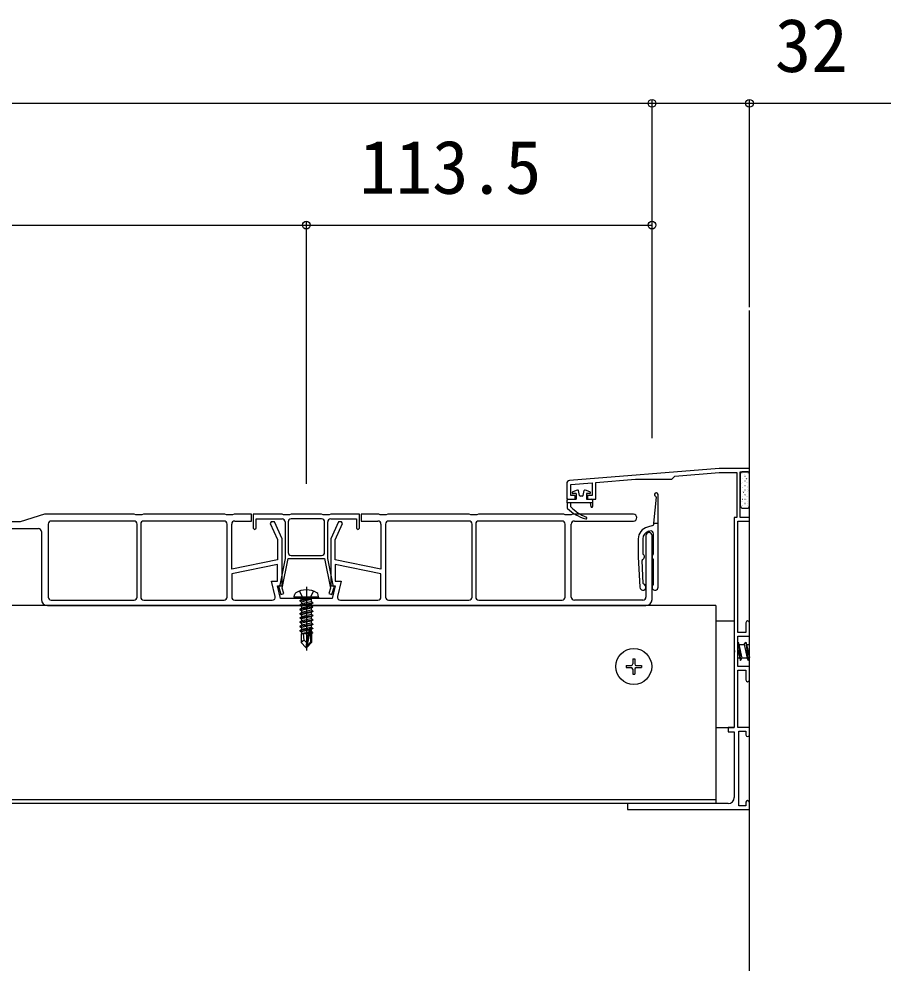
# Model space of a CAD drawing. Units: millimetres, scale not verified. Extents: x -1050 to 1050, y -1578 to 1569.
# Drawn here: x 60.5 to 346.8, y 756.5 to 1069.2 of the extents above; entities that cross this region are included whole.
import ezdxf
from ezdxf.enums import TextEntityAlignment as Align

# ---------------------------------------------------------------- set-up
doc = ezdxf.new("R2010")
doc.units = ezdxf.units.MM
doc.header["$LTSCALE"] = 8
for name, color, linetype in [('0-2_YKK_11', 7, 'Continuous'), ('0-3_YKK_12', 2, 'Continuous'), ('0-4_YKK_13', 4, 'Continuous'), ('0-5_YKK_D', 6, 'Continuous'), ('0-7_YSS_K', 3, 'Continuous')]:
    doc.layers.add(name, color=color, linetype=linetype)
doc.styles.add('ＭＳ ゴシック', font='')
doc.styles.get('ＭＳ ゴシック').set_extended_font_data('MS Gothic')

msp = doc.modelspace()

# ---------------------------------------------------------------- linework, layer by layer
at = {"layer": '0-2_YKK_11'}
for p, q in [((290.326, 921.5), (241.247, 917.574)), ((98.226, 904.3), (71.026, 904.3)), ((127.826, 904.3), (101.426, 904.3)), ((148.826, 904), (148.826, 894)), ((160.826, 894), (160.826, 904)), ((208.226, 904.3), (181.826, 904.3)), ((238.826, 904.3), (211.426, 904.3)), ((242.826, 904.3), (262.226, 904.3)), ((44.326, 901.8), (66.826, 901.8)), ((67.826, 900.8), (67.826, 878.5)), ((70.026, 903.3), (70.026, 879.3)), ((99.226, 879.3), (99.226, 903.3)), ((100.426, 903.3), (100.426, 879.3)), ((128.826, 879.3), (128.826, 903.3)), ((180.826, 903.3), (180.826, 879.3)), ((209.226, 879.3), (209.226, 903.3)), ((210.426, 903.3), (210.426, 879.3)), ((239.826, 879.3), (239.826, 903.3)), ((241.826, 879.3), (241.826, 903.3)), ((266.326, 899.5), (266.326, 879.3)), ((268.326, 878.5), (268.326, 899.5)), ((149.826, 893), (159.826, 893)), ((179.326, 879.3), (179.326, 886.97)), ((69.826, 876.5), (266.326, 876.5)), ((71.026, 878.3), (98.226, 878.3)), ((101.426, 878.3), (127.826, 878.3)), ((131.326, 878.3), (143.637, 878.3)), ((166.015, 878.3), (178.326, 878.3)), ((181.826, 878.3), (208.226, 878.3)), ((211.426, 878.3), (238.826, 878.3)), ((265.326, 878.3), (242.826, 878.3))]:
    msp.add_line(p, q, dxfattribs=at)
for points in [[(240.326, 916.577), (240.326, 911.5), (243.126, 911.5), (243.126, 912.7), (241.626, 912.7), (241.626, 916.3), (248.626, 916.86), (248.626, 912.7), (247.126, 912.7), (247.126, 911.5), (249.826, 911.5), (249.826, 916.956), (262.878, 918), (274.826, 918), (275.865, 919.039), (290.378, 920.2), (296.126, 920.2), (296.126, 905.5), (295.326, 905.5), (295.326, 861.958), (295.446, 861.775), (295.446, 861.225), (295.326, 861.042), (295.326, 836.5), (293.326, 836.5), (293.326, 835), (295.326, 835), (295.326, 813.5)], [(299.126, 870.9), (299.126, 867.7), (296.526, 867.7), (296.526, 904.3), (300.326, 904.3), (300.326, 905.5), (297.326, 905.5), (297.326, 920.5), (300.326, 920.5), (300.326, 921.5), (290.326, 921.5)], [(131.326, 904.3), (136.826, 904.3), (136.826, 906.5), (131.076, 906.5), (130.576, 906.35), (128.576, 906.35), (128.076, 906.5), (101.326, 906.5), (100.826, 906.35), (98.826, 906.35), (98.326, 906.5), (68.826, 906.5), (60.826, 904), (50.846, 904), (50.586, 903.85), (50.066, 903.85), (49.807, 904), (45.846, 904), (45.586, 903.85), (45.066, 903.85), (44.807, 904), (43.326, 904)], [(179.326, 903.3), (179.326, 888.5), (164.326, 891.5), (164.326, 898.165), (166.726, 903.455), (166.375, 904), (165.326, 904), (162.826, 898.489), (162.826, 883), (164.326, 883), (163.326, 878.8), (155.346, 878.8), (155.086, 878.65), (154.566, 878.65), (154.307, 878.8), (146.326, 878.8), (145.326, 883), (146.826, 883), (146.826, 898.5), (144.326, 904), (143.277, 904), (142.926, 903.455), (145.326, 898.175), (145.326, 891.5), (130.326, 888.5), (130.326, 903.3)], [(162.826, 905), (171.326, 905), (171.326, 902), (171.826, 901.5), (172.326, 902), (172.326, 906.5), (162.826, 906.5), (162.326, 906.35), (160.326, 906.35), (159.826, 906.5), (149.826, 906.5), (149.326, 906.35), (147.326, 906.35), (146.826, 906.5), (137.326, 906.5), (137.326, 902), (137.826, 901.5), (138.326, 902), (138.326, 905), (146.826, 905)], [(147.826, 904), (147.826, 892), (146.063, 883.183), (145.9, 882.972), (145.74, 882.611), (146.446, 880.162), (147.407, 880.438), (146.891, 882.226), (148.846, 892), (160.806, 892), (162.761, 882.226), (162.246, 880.438), (163.207, 880.162), (163.913, 882.611), (163.752, 882.972), (163.59, 883.183), (161.826, 892), (161.826, 904)], [(159.826, 905), (154.826, 905), (149.826, 905)], [(262.226, 906.5), (242.326, 906.5), (241.826, 906.35), (239.826, 906.35), (239.326, 906.5), (211.326, 906.5), (210.826, 906.35), (208.826, 906.35), (208.326, 906.5), (181.576, 906.5), (181.076, 906.35), (179.076, 906.35), (178.576, 906.5), (172.826, 906.5), (172.826, 904.3), (178.326, 904.3)], [(145.326, 889.97), (130.326, 886.97), (130.326, 879.3)], [(144.61, 879.532), (143.427, 884.5), (145.326, 884.5), (145.326, 889.97)], [(179.326, 886.97), (164.326, 889.97), (164.326, 884.5), (166.225, 884.5), (165.042, 879.532)], [(300.326, 852.1), (300.326, 856.5), (296.526, 856.5), (296.526, 866.5), (300.326, 866.5), (300.326, 870.9)], [(300.326, 834.1), (300.326, 836.5), (296.526, 836.5), (296.526, 855.3), (299.126, 855.3), (299.126, 852.1)], [(299.126, 811.9), (299.126, 810.7), (296.826, 810.7), (296.826, 835.3), (299.126, 835.3), (299.126, 834.1)], [(293.326, 811.5), (260.326, 811.5), (260.326, 809.5), (300.326, 809.5), (300.326, 811.9)]]:
    msp.add_lwpolyline(points, dxfattribs=at)
for centre, radius, start, end in [((241.326, 916.577), 1, 94.57392, 179.99998), ((71.026, 903.3), 1, 90, 180), ((98.226, 903.3), 1, 0, 90), ((101.426, 903.3), 1, 90, 180), ((127.826, 903.3), 1, 360, 90), ((131.326, 903.3), 1, 90, 180), ((146.826, 904), 1, 0, 90), ((149.826, 904), 1, 90, 180), ((159.826, 904), 1, 0, 90), ((162.826, 904), 1, 90, 180), ((178.326, 903.3), 1, 0, 90), ((181.826, 903.3), 1, 90, 180), ((208.226, 903.3), 1, 0, 90), ((211.426, 903.3), 1, 90, 180), ((238.826, 903.3), 1, 0, 90), ((242.826, 903.3), 1, 90, 180), ((262.226, 905.4), 1.1, 270, 90), ((66.826, 900.8), 1, 0, 90), ((267.326, 899.5), 1, 0, 180), ((149.826, 894), 1, 180, 270), ((159.826, 894), 1, 270, 0), ((71.026, 879.3), 1, 180, 270), ((98.226, 879.3), 1, 270, 0), ((101.426, 879.3), 1, 180, 270), ((127.826, 879.3), 1, 270, 360), ((131.326, 879.3), 1, 180, 270), ((143.637, 879.3), 1, 270, 13.3925), ((166.015, 879.3), 1, 166.6075, 270), ((178.326, 879.3), 1, 270, 0), ((181.826, 879.3), 1, 180, 270), ((208.226, 879.3), 1, 270, 0), ((211.426, 879.3), 1, 180, 270), ((238.826, 879.3), 1, 270, 0), ((242.826, 879.3), 1, 180, 270), ((265.326, 879.3), 1, 270, 0), ((69.826, 878.5), 2, 180, 270), ((266.326, 878.5), 2, 270, 0), ((299.726, 870.9), 0.6, 90.00001, 179.99999), ((299.726, 870.9), 0.6, 0.00001, 89.99999), ((299.726, 852.1), 0.6, 180.00001, 269.99999), ((299.726, 852.1), 0.6, 270.00001, 359.99999), ((299.726, 834.1), 0.6, 180.00001, 269.99999), ((299.726, 834.1), 0.6, 270.00001, 359.99999), ((293.326, 813.5), 2, 270.00001, 359.99999), ((299.726, 811.9), 0.6, 90.00001, 179.99999), ((299.726, 811.9), 0.6, 0.00001, 89.99999)]:
    msp.add_arc(centre, radius, start, end, dxfattribs=at)
at = {"layer": '0-3_YKK_12'}
for p, q in [((289.326, 876.5), (-197.674, 876.5)), ((289.326, 876.5), (289.326, 811.5)), ((289.326, 812.7), (-197.674, 812.7)), ((289.326, 811.5), (-197.674, 811.5))]:
    msp.add_line(p, q, dxfattribs=at)
at = {"layer": '0-4_YKK_13'}
for p, q in [((297.326, 919.7), (297.326, 909.3)), ((299.526, 920.5), (298.126, 920.5)), ((298.134, 919.812), (298.159, 919.812)), ((298.571, 919.588), (298.575, 919.59)), ((299.654, 919.812), (299.679, 919.812)), ((299.966, 920.082), (299.971, 920.084)), ((300.326, 909.3), (300.326, 919.7)), ((297.326, 919.005), (297.351, 919.005)), ((297.326, 917.51), (297.351, 917.51)), ((297.499, 917.788), (297.503, 917.789)), ((297.822, 916.482), (297.826, 916.483)), ((298.134, 918.317), (298.159, 918.317)), ((298.134, 916.822), (298.159, 916.822)), ((298.846, 919.005), (298.871, 919.005)), ((298.846, 917.51), (298.871, 917.51)), ((298.894, 918.282), (298.898, 918.283)), ((299.193, 916.967), (299.198, 916.969)), ((299.285, 918.229), (299.327, 918.256)), ((299.654, 918.317), (299.679, 918.317)), ((299.654, 916.822), (299.679, 916.822)), ((300.188, 916.867), (300.229, 916.895)), ((300.265, 918.767), (300.27, 918.769)), ((243.747, 914.472), (242.311, 913.877)), ((243.426, 913.3), (242.426, 913.3)), ((243.426, 913.3), (243.426, 911.5)), ((244.567, 912.722), (244.151, 914.273)), ((245.686, 912.722), (246.101, 914.273)), ((247.941, 913.877), (246.506, 914.472)), ((247.826, 913.3), (246.826, 913.3)), ((246.826, 913.3), (246.826, 911.5)), ((297.326, 916.015), (297.351, 916.015)), ((297.326, 914.52), (297.351, 914.52)), ((298.121, 915.167), (298.126, 915.169)), ((298.134, 915.327), (298.159, 915.327)), ((298.134, 913.832), (298.159, 913.832)), ((298.401, 913.726), (298.443, 913.753)), ((298.609, 913.92), (298.614, 913.921)), ((298.843, 915.977), (298.885, 916.005)), ((298.846, 916.015), (298.871, 916.015)), ((298.846, 914.52), (298.871, 914.52)), ((299.654, 915.327), (299.679, 915.327)), ((299.654, 913.832), (299.679, 913.832)), ((299.681, 915.72), (299.686, 915.721)), ((299.746, 914.616), (299.787, 914.643)), ((300.004, 914.414), (300.009, 914.415)), ((300.304, 913.099), (300.308, 913.101)), ((240.426, 910.3), (240.426, 908.63)), ((240.726, 911.5), (243.426, 911.5)), ((241.626, 909), (241.626, 910.3)), ((245.396, 912.5), (244.856, 912.5)), ((246.826, 911.5), (248.526, 911.5)), ((248.026, 910.3), (248.23, 909.052)), ((248.826, 911.2), (248.826, 909.1)), ((269.699, 912.099), (268.826, 903.568)), ((270.326, 882.568), (270.326, 912.968)), ((297.326, 913.025), (297.351, 913.025)), ((297.326, 911.53), (297.351, 911.53)), ((297.326, 910.035), (297.351, 910.035)), ((297.537, 912.119), (297.542, 912.121)), ((297.86, 910.813), (297.865, 910.815)), ((297.959, 911.474), (298, 911.502)), ((298.134, 912.337), (298.159, 912.337)), ((298.134, 910.842), (298.159, 910.842)), ((298.846, 913.025), (298.871, 913.025)), ((298.846, 911.53), (298.871, 911.53)), ((298.846, 910.035), (298.871, 910.035)), ((298.861, 910.112), (298.903, 910.14)), ((298.932, 912.613), (298.937, 912.615)), ((299.232, 911.299), (299.236, 911.301)), ((299.303, 912.364), (299.345, 912.392)), ((299.654, 912.337), (299.679, 912.337)), ((299.654, 910.842), (299.679, 910.842)), ((299.72, 910.051), (299.724, 910.053)), ((297.516, 909.222), (297.558, 909.25)), ((298.126, 908.5), (299.526, 908.5)), ((298.134, 909.347), (298.159, 909.347)), ((298.159, 909.499), (298.164, 909.501)), ((298.846, 908.54), (298.871, 908.54)), ((299.654, 909.347), (299.679, 909.347)), ((300.043, 908.745), (300.047, 908.747)), ((268.604, 902.808), (266.791, 902.322)), ((267.179, 900.913), (267.567, 901.017)), ((268.826, 903.568), (270.326, 903.568)), ((268.826, 903.568), (268.826, 903.098)), ((263.826, 898.459), (263.826, 892.568)), ((265.326, 898.499), (265.326, 893.543)), ((268.826, 893.543), (268.826, 900.051)), ((263.826, 892.568), (264.328, 882.518)), ((265.466, 883.776), (265.087, 891.38)), ((268.826, 883.543), (268.826, 891.593)), ((154.826, 882.7), (154.826, 861.8)), ((150.826, 879.3), (150.968, 880.102)), ((158.826, 879.3), (150.826, 879.3)), ((150.826, 879.3), (150.914, 878.8)), ((158.738, 878.8), (150.914, 878.8)), ((152.726, 878.15), (156.326, 878.75)), ((156.326, 878.75), (153.276, 878.468)), ((156.326, 878.75), (156.326, 878.65)), ((158.826, 879.3), (158.685, 880.102)), ((158.826, 879.3), (158.738, 878.8)), ((156.326, 878.65), (152.726, 878.05)), ((152.726, 878.15), (153.276, 878.468)), ((152.726, 878.15), (152.726, 878.05)), ((152.726, 878.15), (152.726, 878.05)), ((152.726, 878.05), (153.276, 877.732)), ((152.726, 876.75), (156.926, 877.45)), ((156.926, 877.35), (152.726, 876.65)), ((152.726, 876.75), (153.276, 877.068)), ((152.726, 876.75), (152.726, 876.65)), ((152.726, 876.65), (153.276, 876.332)), ((152.726, 875.35), (156.926, 876.05)), ((156.926, 875.95), (152.726, 875.25)), ((152.726, 875.35), (153.276, 875.668)), ((153.276, 877.732), (156.326, 878.65)), ((153.276, 878.6), (153.276, 878.468)), ((156.376, 877.768), (153.276, 877.068)), ((153.276, 877.732), (153.276, 877.068)), ((156.376, 877.032), (153.276, 876.332)), ((156.376, 876.368), (153.276, 875.668)), ((153.276, 876.332), (153.276, 875.668)), ((156.376, 878.6), (156.376, 877.768)), ((156.926, 877.45), (156.376, 877.768)), ((156.926, 877.35), (156.376, 877.032)), ((156.376, 877.032), (156.376, 876.368)), ((156.926, 876.05), (156.376, 876.368)), ((156.376, 875.632), (156.376, 874.968)), ((156.926, 877.45), (156.926, 877.35)), ((156.926, 876.05), (156.926, 875.95)), ((152.726, 875.35), (152.726, 875.25)), ((152.726, 875.25), (153.276, 874.932)), ((152.726, 873.95), (156.926, 874.65)), ((156.926, 874.55), (152.726, 873.85)), ((152.726, 873.95), (153.276, 874.268)), ((152.726, 873.95), (152.726, 873.85)), ((152.726, 873.85), (153.276, 873.532)), ((152.726, 872.55), (156.926, 873.25)), ((156.926, 873.15), (152.726, 872.45)), ((152.726, 872.55), (153.276, 872.868)), ((152.726, 872.55), (152.726, 872.45)), ((152.726, 872.45), (153.276, 872.132)), ((156.376, 874.968), (153.276, 874.268)), ((153.276, 874.932), (153.276, 874.268)), ((156.376, 873.568), (153.276, 872.868)), ((153.276, 873.532), (153.276, 872.868)), ((156.926, 874.65), (156.376, 874.968)), ((156.376, 874.232), (156.376, 873.568)), ((156.926, 873.25), (156.376, 873.568)), ((156.376, 872.832), (156.376, 872.168)), ((156.926, 874.65), (156.926, 874.55)), ((156.926, 873.25), (156.926, 873.15)), ((152.726, 871.15), (156.926, 871.85)), ((156.926, 871.75), (152.726, 871.05)), ((152.726, 871.15), (153.276, 871.468)), ((152.726, 871.15), (152.726, 871.05)), ((152.726, 871.05), (153.276, 870.732)), ((152.726, 869.75), (156.926, 870.45)), ((156.926, 870.35), (152.726, 869.65)), ((152.726, 869.75), (153.276, 870.068)), ((152.726, 869.75), (152.726, 869.65)), ((152.726, 869.65), (153.276, 869.332)), ((156.376, 872.168), (153.276, 871.468)), ((153.276, 872.132), (153.276, 871.468)), ((156.376, 870.768), (153.276, 870.068)), ((153.276, 870.732), (153.276, 870.068)), ((156.376, 869.368), (153.276, 868.668)), ((153.276, 869.332), (153.276, 868.668)), ((156.926, 871.85), (156.376, 872.168)), ((156.376, 871.432), (156.376, 870.768)), ((156.926, 870.45), (156.376, 870.768)), ((156.376, 870.032), (156.376, 869.368)), ((156.926, 869.05), (156.376, 869.368)), ((156.926, 871.85), (156.926, 871.75)), ((156.926, 870.45), (156.926, 870.35)), ((289.326, 871.5), (295.326, 871.5)), ((295.326, 871.5), (295.326, 836.5)), ((152.726, 868.35), (155.752, 868.854)), ((155.724, 868.75), (152.726, 868.25)), ((152.726, 868.35), (153.276, 868.668)), ((152.726, 868.35), (152.726, 868.25)), ((152.726, 868.25), (153.276, 867.932)), ((153.126, 867.2), (153.276, 867.268)), ((153.126, 867.2), (153.126, 864.35)), ((155.403, 867.2), (153.126, 867.2)), ((155.666, 868.472), (153.276, 867.932)), ((153.276, 867.932), (153.276, 867.268)), ((155.522, 867.775), (153.276, 867.268)), ((155.461, 867.483), (153.743, 867.2)), ((155.736, 868.807), (154.826, 864.422)), ((156.158, 868.923), (154.976, 863.224)), ((155.406, 867.216), (155.322, 867.2)), ((156.159, 868.922), (156.926, 869.05)), ((156.926, 868.95), (156.213, 868.831)), ((156.376, 867.968), (156.223, 867.933)), ((156.226, 868.752), (156.226, 864.474)), ((156.826, 867.708), (156.226, 867.609)), ((156.826, 867.492), (156.226, 867.376)), ((156.526, 867.2), (156.226, 867.2)), ((156.376, 868.632), (156.376, 867.968)), ((156.826, 867.708), (156.376, 867.968)), ((156.826, 867.492), (156.526, 867.319)), ((156.526, 867.319), (156.526, 864.35)), ((156.826, 867.708), (156.826, 867.492)), ((156.926, 869.05), (156.926, 868.95)), ((154.084, 865.153), (153.126, 864.35)), ((154.676, 862.8), (153.126, 864.35)), ((154.826, 864.422), (154.676, 862.8)), ((154.826, 864.422), (154.826, 862.8)), ((156.226, 864.474), (154.976, 863.224)), ((154.976, 862.8), (156.526, 864.35)), ((154.976, 863.224), (154.976, 862.8)), ((156.526, 864.35), (156.226, 864.474)), ((296.626, 864.5), (297.376, 858.5)), ((296.876, 863.75), (297.876, 859.25)), ((296.876, 863.75), (298.626, 863.75)), ((298.626, 863.75), (299.126, 864.5)), ((298.626, 863.75), (299.626, 859.25)), ((299.126, 864.5), (299.876, 858.5)), ((299.126, 864.5), (299.376, 863.75)), ((299.376, 863.75), (300.326, 859.475)), ((299.376, 863.75), (300.326, 863.75)), ((154.676, 862.8), (154.976, 862.8)), ((259.826, 856.85), (259.826, 856.15)), ((259.826, 856.85), (261.476, 856.85)), ((261.976, 859), (262.676, 859)), ((261.976, 859), (261.976, 857.35)), ((262.676, 859), (262.676, 857.35)), ((263.176, 856.85), (264.826, 856.85)), ((264.826, 856.85), (264.826, 856.15)), ((297.126, 859.25), (296.526, 859.25)), ((299.626, 859.25), (297.876, 859.25)), ((299.626, 859.25), (299.876, 858.5)), ((299.876, 858.5), (300.326, 859.175)), ((259.826, 856.15), (261.476, 856.15)), ((261.976, 855.65), (261.976, 854)), ((261.976, 854), (262.676, 854)), ((262.676, 855.65), (262.676, 854)), ((263.176, 856.15), (264.826, 856.15)), ((289.326, 836.5), (295.326, 836.5))]:
    msp.add_line(p, q, dxfattribs=at)
for points in [[(248.826, 910.3), (240.426, 910.3), (240.426, 911.2)], [(152.526, 881.279), (153.681, 878.963), (154.826, 878.354)], [(157.126, 881.279), (155.971, 878.963), (154.826, 878.354)], [(156.926, 875.95), (156.376, 875.632), (153.276, 874.932)], [(156.926, 874.55), (156.376, 874.232), (153.276, 873.532)], [(156.926, 873.15), (156.376, 872.832), (153.276, 872.132)], [(156.926, 871.75), (156.376, 871.432), (153.276, 870.732)], [(156.926, 870.35), (156.376, 870.032), (153.276, 869.332)], [(154.826, 864.422), (154.084, 865.153), (153.926, 867.2)], [(156.926, 868.95), (156.376, 868.632), (156.226, 868.599)], [(296.526, 864.35), (296.626, 864.5), (296.876, 863.75)], [(296.526, 861.95), (297.126, 859.25), (297.376, 858.5), (297.876, 859.25)]]:
    msp.add_lwpolyline(points, dxfattribs=at)
msp.add_circle((262.326, 856.5), 5.9, dxfattribs=at)
for centre, radius, start, end in [((298.126, 919.7), 0.8, 90, 180), ((299.526, 919.7), 0.8, 0, 90), ((242.426, 913.6), 0.3, 112.52333, 270), ((243.861, 914.195), 0.3, 15, 112.52333), ((246.391, 914.195), 0.3, 67.47667, 165), ((247.826, 913.6), 0.3, 270, 67.47667), ((269.726, 912.968), 0.6, 0, 248.76355), ((240.726, 911.2), 0.3, 90, 180), ((244.856, 912.8), 0.3, 195, 270), ((245.396, 912.8), 0.3, 270, 345), ((248.526, 911.2), 0.3, 0, 90), ((269.4, 912.129), 0.3, 354.16057, 68.76355), ((240.726, 908.63), 0.3, 180, 227.23327), ((250.708, 919.422), 15, 227.23327, 253.87973), ((252.349, 919.49), 15, 224.37148, 248.03702), ((248.526, 909.1), 0.3, 189.2775, 0), ((298.126, 909.3), 0.8, 180, 270), ((299.526, 909.3), 0.8, 270, 0), ((246.626, 905.3), 0.3, 253.87973, 68.03702), ((267.826, 898.459), 4, 105.00061, 180), ((267.826, 898.499), 2.5, 104.9981, 180), ((267.826, 900.051), 1, 0, 105), ((268.526, 903.098), 0.3, 285.00061, 0), ((265.387, 891.395), 0.3, 115.53345, 182.85544), ((264.826, 892.568), 1, 295.53345, 54.31467), ((265.526, 893.543), 0.2, 180, 234.31467), ((269.326, 892.568), 1, 125.68533, 234.31467), ((268.626, 893.543), 0.2, 305.68533, 0), ((268.626, 891.593), 0.2, 0, 54.31467), ((265.326, 882.568), 1, 182.85544, 70.23557), ((265.766, 883.791), 0.3, 182.85544, 250.23557), ((269.326, 882.568), 1, 125.68533, 0), ((268.626, 883.543), 0.2, 305.68533, 0), ((151.854, 879.946), 0.9, 122.05588, 170), ((154.826, 875.2), 6.5, 57.94412, 122.05588), ((153.076, 878.6), 0.2, 0, 90), ((156.576, 878.6), 0.2, 90, 180), ((157.798, 879.946), 0.9, 10, 57.94412), ((155.978, 868.752), 0.248, 0, 167.19096), ((261.476, 857.35), 0.5, 270, 0), ((263.176, 857.35), 0.5, 180, 270), ((261.476, 855.65), 0.5, 0, 90), ((263.176, 855.65), 0.5, 90, 180)]:
    msp.add_arc(centre, radius, start, end, dxfattribs=at)
at = {"layer": '0-5_YKK_D'}
for p, q in [((-176.674, 1041.5), (268.326, 1041.5)), ((268.326, 931.5), (268.326, 1042.5)), ((268.326, 931.5), (268.326, 1042.5)), ((300.326, 974.5), (300.326, 1042.5)), ((-65.174, 1001.5), (154.826, 1001.5)), ((154.826, 916.499), (154.826, 1002.5)), ((154.826, 917.5), (154.826, 1002.5)), ((154.826, 1001.5), (268.326, 1001.5)), ((268.326, 931.5), (268.326, 1002.5))]:
    msp.add_line(p, q, dxfattribs=at)
msp.add_lwpolyline([(268.326, 1041.5), (300.326, 1041.5), (346.79, 1041.5)], dxfattribs=at)
for centre in [(268.326, 1041.5), (268.326, 1041.5), (300.326, 1041.5), (154.826, 1001.5), (154.826, 1001.5), (268.326, 1001.5)]:
    msp.add_circle(centre, 1.275, dxfattribs=at)
at = {"layer": '0-7_YSS_K'}
msp.add_line((300.326, 756.5), (300.326, 973.5), dxfattribs=at)

# ---------------------------------------------------------------- texts
at = {"layer": '0-5_YKK_D', "style": 'ＭＳ ゴシック'}
for s, p in [('32', (308.654, 1046.5)), ('113.5', (172.167, 1006.5))]:
    msp.add_text(s, height=17.6, dxfattribs=at).set_placement(p, align=Align.BOTTOM_LEFT)

doc.saveas('drawing.dxf')
